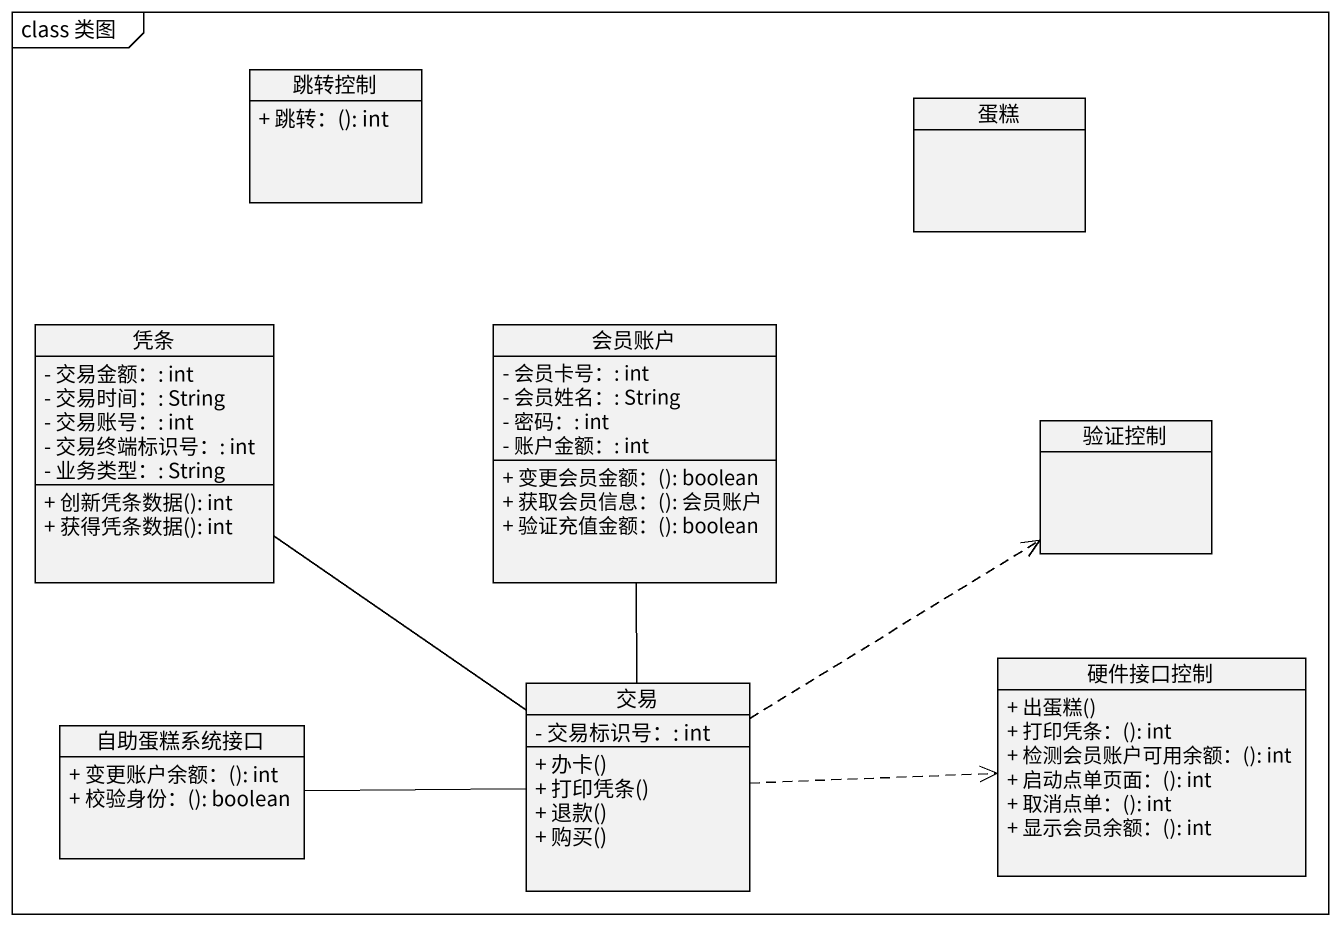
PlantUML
@startuml
mainframe class 类图
hide circle
hide empty members
skinparam classAttributeIconSize 0
class 跳转控制 {
  + 跳转：(): int
}
class 蛋糕
class 凭条 {
  - 交易金额：: int
  - 交易时间：: String
  - 交易账号：: int
  - 交易终端标识号：: int
  - 业务类型：: String
  + 创新凭条数据(): int
  + 获得凭条数据(): int
}
class 会员账户 {
  - 会员卡号：: int
  - 会员姓名：: String
  - 密码：: int
  - 账户金额：: int
  + 变更会员金额：(): boolean
  + 获取会员信息：(): 会员账户
  + 验证充值金额：(): boolean
}
class 验证控制
class 自助蛋糕系统接口 {
  + 变更账户余额：(): int
  + 校验身份：(): boolean
}
class 交易 {
  - 交易标识号：: int
  + 办卡()
  + 打印凭条()
  + 退款()
  + 购买()
}
class 硬件接口控制 {
  + 出蛋糕()
  + 打印凭条：(): int
  + 检测会员账户可用余额：(): int
  + 启动点单页面：(): int
  + 取消点单：(): int
  + 显示会员余额：(): int
}
交易 -up- 凭条
交易 -up- 会员账户
交易 .up.> 验证控制
交易 -left- 自助蛋糕系统接口
交易 .right.> 硬件接口控制
@enduml
